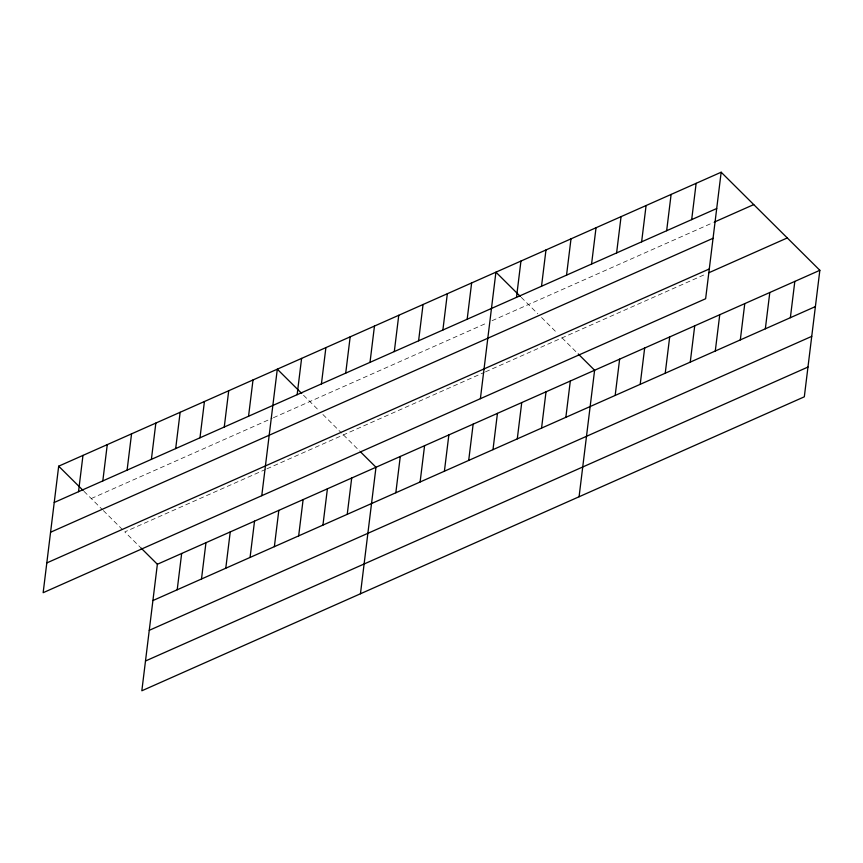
<?xml version="1.0" encoding="UTF-8"?>
<svg xmlns="http://www.w3.org/2000/svg" width="863" height="863" viewBox="0 0 863 863"><rect width="100%" height="100%" fill="white"/><g stroke="black" fill="none" stroke-linecap="round" stroke-linejoin="round"><path stroke-width="0.65" stroke-dasharray="4.32 3.24" d="M91.251 498.544L272.223 418.253M273.431 417.714L487.196 322.859M492.05 320.702L713.216 222.568M265.685 469.375L124.801 531.899L141.09 548.081M266.904 468.836L484.305 372.374M485.524 371.834L706.247 273.895M521.252 297.347L537.811 313.798M541.533 317.508L557.379 333.247M562.04 337.886L578.329 354.067M303.539 395.254L319.191 410.81M322.913 414.51L341.554 433.032M343.42 434.887L359.709 451.069M84.013 491.36L102.438 509.666M103.366 510.594L122.934 530.044"/><path stroke-width="1.29" d="M58.684 466.182L43.15 592.698L705.632 298.738L721.166 172.222L58.684 466.182L83.107 490.454M78.522 491.694L82.977 455.405M102.816 480.918L107.271 444.628M127.098 470.141L131.554 433.852M151.392 459.364L155.847 423.075M141.09 548.081L157.368 564.262L141.834 690.778L804.316 396.818L819.85 270.302L721.166 172.222M175.685 448.577L180.14 412.287M177.206 589.763L181.662 553.485M199.979 437.8L204.434 401.511M201.5 578.987L205.955 542.698M224.261 427.023L228.717 390.734M225.782 568.21L230.238 531.921M248.555 416.246L253.01 379.957M250.076 557.433L254.531 521.144M261.769 495.696L277.303 369.181L301.726 393.452M274.369 546.657L278.825 510.367M297.142 394.693L301.597 358.404M298.663 535.88L303.118 499.591M321.424 383.906L325.89 347.627M322.945 525.092L327.401 488.814M345.718 373.129L350.173 336.84M347.239 514.316L351.694 478.026M370.011 362.352L374.466 326.063M360.454 593.766L375.988 467.25L360.605 451.975M394.305 351.575L398.76 315.286M395.826 492.762L400.281 456.473M418.598 340.799L423.053 304.51M420.108 481.986L424.574 445.696M442.881 330.022L447.336 293.733M444.402 471.209L448.857 434.92M467.174 319.234L471.63 282.956M468.695 460.421L473.151 424.143M480.389 398.684L495.923 272.169L520.346 296.441M492.989 449.645L497.444 413.355M516.495 297.357L520.95 261.068M517.282 438.868L521.737 402.579M541.522 286.246L545.977 249.957M541.565 428.091L546.02 391.802M566.549 275.146L571.004 238.857M565.858 417.314L570.314 381.025M591.576 264.035L596.031 227.756M579.073 496.764L594.607 370.249L578.329 354.067M616.603 252.935L621.058 216.645M615.179 395.427L619.634 359.137M641.63 241.834L646.085 205.545M640.206 384.326L644.661 348.037M666.657 230.723L671.112 194.434M665.233 373.215L669.688 336.926M691.684 219.623L696.139 183.334M690.26 362.115L694.715 325.826M715.287 351.004L719.742 314.725M740.314 339.903L744.769 303.614M765.341 328.803L769.796 292.514M790.368 317.692L794.823 281.403M54.229 502.471L716.711 208.512M714.402 222.039L753.733 204.596M50.572 532.244L713.054 238.285M46.807 562.924L709.289 268.965M708.631 272.837L787.283 237.94M157.368 564.262L819.85 270.302M152.913 600.551L815.395 306.592M149.256 630.324L811.738 336.365M145.491 660.993L807.973 367.045"/></g></svg>
